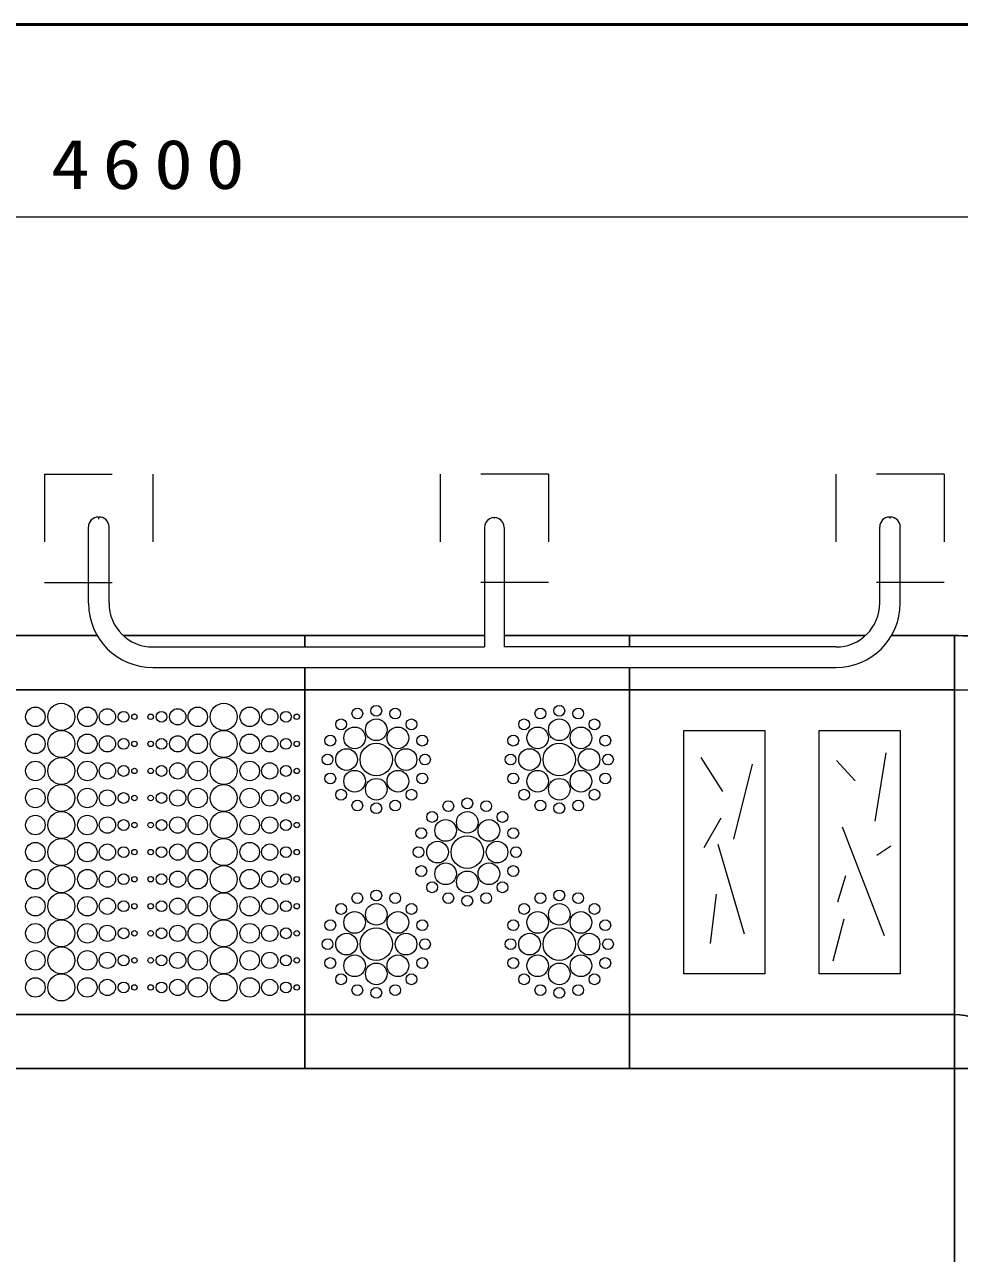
# Model space of a CAD drawing. Units: millimetres on the paper, scale 1:50. Extents: x -365 to 0, y -12 to 257.
# Drawn here: x -262.02 to -227.48, y 211.59 to 257 of the extents above; entities that cross this region are included whole.
import ezdxf

# ---------------------------------------------------------------- set-up
doc = ezdxf.new("R2010")
doc.units = ezdxf.units.MM
doc.linetypes.add('USER1', pattern=[4.5, 2.5, -2])
doc.layers.add('LY_1', color=7, linetype='Continuous', lineweight=13)
doc.layers.add('LY_2', color=7, linetype='Continuous', lineweight=13)
doc.styles.add('ＭＳ ゴシック', font='')
doc.styles.get('ＭＳ ゴシック').set_extended_font_data('MS Gothic')

msp = doc.modelspace()

# ---------------------------------------------------------------- linework, layer by layer
at = {"layer": 'LY_1'}
for p, q in [((-303.663, 249.895), (-211.663, 249.895)), ((-259.663, 235.621), (-259.663, 238.441)), ((-259.303, 238.801), (-259.263, 238.801)), ((-259.263, 238.738), (-259.303, 238.738)), ((-258.903, 235.621), (-258.903, 238.441)), ((-245.023, 238.421), (-245.023, 234.001)), ((-244.643, 238.758), (-244.683, 238.758)), ((-244.303, 238.419), (-244.303, 234.001)), ((-230.423, 235.621), (-230.423, 238.441)), ((-230.023, 238.801), (-230.063, 238.801)), ((-230.023, 238.758), (-230.063, 238.758)), ((-229.663, 235.621), (-229.663, 238.441)), ((-257.283, 234.001), (-245.023, 234.001)), ((-232.043, 234.001), (-244.303, 234.001)), ((-257.283, 233.241), (-232.043, 233.241)), ((-237.663, 221.921), (-237.663, 230.921)), ((-237.663, 230.921), (-234.663, 230.921)), ((-234.663, 230.921), (-234.663, 221.921)), ((-232.663, 230.921), (-229.663, 230.921)), ((-232.663, 221.921), (-232.663, 230.921)), ((-229.663, 230.921), (-229.663, 221.921)), ((-236.22, 228.657), (-237.023, 229.919)), ((-231.335, 229.059), (-232.023, 229.804)), ((-230.59, 227.568), (-230.188, 230.091)), ((-235.808, 226.897), (-235.127, 229.667)), ((-236.908, 226.593), (-236.278, 227.683)), ((-230.246, 223.325), (-231.794, 227.339)), ((-235.418, 223.383), (-236.392, 226.708)), ((-230.532, 226.307), (-230.016, 226.651)), ((-231.966, 224.587), (-231.679, 225.561)), ((-236.679, 223.039), (-236.45, 224.873)), ((-232.138, 222.408), (-231.736, 223.956)), ((-234.663, 221.921), (-237.663, 221.921)), ((-229.663, 221.921), (-232.663, 221.921))]:
    msp.add_line(p, q, dxfattribs=at)
at = {"layer": 'LY_1', "color": 4, "linetype": 'USER1'}
for p, q in [((-261.283, 240.382), (-257.283, 240.382)), ((-261.283, 240.382), (-261.283, 236.382)), ((-257.283, 240.382), (-257.283, 236.382)), ((-242.663, 240.382), (-246.663, 240.382)), ((-246.663, 240.382), (-246.663, 236.382)), ((-242.663, 240.382), (-242.663, 236.382)), ((-232.043, 240.382), (-232.043, 236.382)), ((-228.043, 240.382), (-232.043, 240.382)), ((-228.043, 240.382), (-228.043, 236.382)), ((-261.283, 236.382), (-257.283, 236.382)), ((-242.663, 236.382), (-246.663, 236.382)), ((-228.043, 236.382), (-232.043, 236.382))]:
    msp.add_line(p, q, dxfattribs=at)
at = {"layer": 'LY_1', "lineweight": 25}
for p, q in [((-263.663, 234.421), (-259.338, 234.421)), ((-258.371, 234.421), (-251.663, 234.421)), ((-251.663, 234.421), (-245.023, 234.421)), ((-251.663, 234.001), (-251.663, 234.421)), ((-244.303, 234.421), (-239.663, 234.421)), ((-239.663, 234.421), (-230.955, 234.421)), ((-239.663, 234.001), (-239.663, 234.421)), ((-229.988, 234.421), (-227.663, 234.421)), ((-227.663, 234.421), (-227.663, 232.421)), ((-227.663, 232.421), (-227.663, 234.421)), ((-251.663, 232.421), (-251.663, 233.241)), ((-239.663, 232.421), (-239.663, 233.241)), ((-263.663, 232.421), (-251.663, 232.421)), ((-251.663, 232.421), (-263.663, 232.421)), ((-251.663, 232.421), (-251.663, 220.421)), ((-251.663, 232.421), (-251.663, 220.421)), ((-251.663, 232.421), (-239.663, 232.421)), ((-239.663, 232.421), (-251.663, 232.421)), ((-239.663, 232.421), (-239.663, 220.421)), ((-239.663, 232.421), (-239.663, 220.421)), ((-239.663, 232.421), (-227.663, 232.421)), ((-227.663, 232.421), (-239.663, 232.421)), ((-227.663, 232.421), (-227.663, 220.421)), ((-263.663, 220.421), (-251.663, 220.421)), ((-251.663, 220.421), (-263.663, 220.421)), ((-251.663, 220.421), (-239.663, 220.421)), ((-251.663, 218.421), (-251.663, 220.421)), ((-251.663, 218.421), (-251.663, 220.421)), ((-239.663, 220.421), (-251.663, 220.421)), ((-239.663, 220.421), (-227.663, 220.421)), ((-239.663, 218.421), (-239.663, 220.421)), ((-239.663, 218.421), (-239.663, 220.421)), ((-227.663, 220.421), (-239.663, 220.421)), ((-227.663, 218.421), (-227.663, 220.421)), ((-227.663, 218.421), (-227.663, 220.421)), ((-251.663, 218.421), (-263.663, 218.421)), ((-239.663, 218.421), (-251.663, 218.421)), ((-227.663, 218.421), (-239.663, 218.421)), ((-227.663, 218.421), (-227.663, 206.421)), ((-227.663, 218.421), (-225.663, 218.421)), ((-227.663, 218.421), (-225.663, 218.421))]:
    msp.add_line(p, q, dxfattribs=at)
at = {"layer": 'LY_1'}
for centre, radius in [((-261.623, 231.421), 0.36), ((-260.663, 231.421), 0.5), ((-259.703, 231.421), 0.36), ((-258.963, 231.421), 0.3), ((-258.363, 231.421), 0.2), ((-256.963, 231.421), 0.2), ((-256.363, 231.421), 0.3), ((-255.623, 231.421), 0.36), ((-254.663, 231.421), 0.5), ((-253.703, 231.421), 0.36), ((-252.963, 231.421), 0.3), ((-252.363, 231.421), 0.2), ((-257.963, 231.421), 0.1), ((-257.363, 231.421), 0.1), ((-251.963, 231.421), 0.1), ((-261.623, 230.421), 0.36), ((-260.663, 230.421), 0.5), ((-259.703, 230.421), 0.36), ((-258.963, 230.421), 0.3), ((-256.363, 230.421), 0.3), ((-255.623, 230.421), 0.36), ((-254.663, 230.421), 0.5), ((-253.703, 230.421), 0.36), ((-252.963, 230.421), 0.3), ((-258.363, 230.421), 0.2), ((-257.963, 230.421), 0.1), ((-257.363, 230.421), 0.1), ((-256.963, 230.421), 0.2), ((-252.363, 230.421), 0.2), ((-251.963, 230.421), 0.1), ((-261.623, 229.421), 0.36), ((-260.663, 229.421), 0.5), ((-259.703, 229.421), 0.36), ((-255.623, 229.421), 0.36), ((-254.663, 229.421), 0.5), ((-253.703, 229.421), 0.36), ((-258.963, 229.421), 0.3), ((-258.363, 229.421), 0.2), ((-257.963, 229.421), 0.1), ((-257.363, 229.421), 0.1), ((-256.963, 229.421), 0.2), ((-256.363, 229.421), 0.3), ((-252.963, 229.421), 0.3), ((-252.363, 229.421), 0.2), ((-251.963, 229.421), 0.1), ((-260.663, 228.421), 0.5), ((-254.663, 228.421), 0.5), ((-261.623, 228.421), 0.36), ((-259.703, 228.421), 0.36), ((-258.963, 228.421), 0.3), ((-258.363, 228.421), 0.2), ((-257.963, 228.421), 0.1), ((-257.363, 228.421), 0.1), ((-256.963, 228.421), 0.2), ((-256.363, 228.421), 0.3), ((-255.623, 228.421), 0.36), ((-253.703, 228.421), 0.36), ((-252.963, 228.421), 0.3), ((-252.363, 228.421), 0.2), ((-251.963, 228.421), 0.1), ((-261.623, 227.421), 0.36), ((-260.663, 227.421), 0.5), ((-259.703, 227.421), 0.36), ((-258.963, 227.421), 0.3), ((-258.363, 227.421), 0.2), ((-257.963, 227.421), 0.1), ((-257.363, 227.421), 0.1), ((-256.963, 227.421), 0.2), ((-256.363, 227.421), 0.3), ((-255.623, 227.421), 0.36), ((-254.663, 227.421), 0.5), ((-253.703, 227.421), 0.36), ((-252.963, 227.421), 0.3), ((-252.363, 227.421), 0.2), ((-251.963, 227.421), 0.1), ((-261.623, 226.421), 0.36), ((-260.663, 226.421), 0.5), ((-259.703, 226.421), 0.36), ((-258.963, 226.421), 0.3), ((-258.363, 226.421), 0.2), ((-256.963, 226.421), 0.2), ((-256.363, 226.421), 0.3), ((-255.623, 226.421), 0.36), ((-254.663, 226.421), 0.5), ((-253.703, 226.421), 0.36), ((-252.963, 226.421), 0.3), ((-252.363, 226.421), 0.2), ((-257.963, 226.421), 0.1), ((-257.363, 226.421), 0.1), ((-251.963, 226.421), 0.1), ((-261.623, 225.421), 0.36), ((-260.663, 225.421), 0.5), ((-259.703, 225.421), 0.36), ((-258.963, 225.421), 0.3), ((-256.363, 225.421), 0.3), ((-255.623, 225.421), 0.36), ((-254.663, 225.421), 0.5), ((-253.703, 225.421), 0.36), ((-252.963, 225.421), 0.3), ((-258.363, 225.421), 0.2), ((-257.963, 225.421), 0.1), ((-257.363, 225.421), 0.1), ((-256.963, 225.421), 0.2), ((-252.363, 225.421), 0.2), ((-251.963, 225.421), 0.1), ((-261.623, 224.421), 0.36), ((-260.663, 224.421), 0.5), ((-259.703, 224.421), 0.36), ((-255.623, 224.421), 0.36), ((-254.663, 224.421), 0.5), ((-253.703, 224.421), 0.36), ((-258.963, 224.421), 0.3), ((-258.363, 224.421), 0.2), ((-257.963, 224.421), 0.1), ((-257.363, 224.421), 0.1), ((-256.963, 224.421), 0.2), ((-256.363, 224.421), 0.3), ((-252.963, 224.421), 0.3), ((-252.363, 224.421), 0.2), ((-251.963, 224.421), 0.1), ((-260.663, 223.421), 0.5), ((-254.663, 223.421), 0.5), ((-261.623, 223.421), 0.36), ((-259.703, 223.421), 0.36), ((-258.963, 223.421), 0.3), ((-258.363, 223.421), 0.2), ((-257.963, 223.421), 0.1), ((-257.363, 223.421), 0.1), ((-256.963, 223.421), 0.2), ((-256.363, 223.421), 0.3), ((-255.623, 223.421), 0.36), ((-253.703, 223.421), 0.36), ((-252.963, 223.421), 0.3), ((-252.363, 223.421), 0.2), ((-251.963, 223.421), 0.1), ((-261.623, 222.421), 0.36), ((-260.663, 222.421), 0.5), ((-259.703, 222.421), 0.36), ((-258.963, 222.421), 0.3), ((-258.363, 222.421), 0.2), ((-257.963, 222.421), 0.1), ((-257.363, 222.421), 0.1), ((-256.963, 222.421), 0.2), ((-256.363, 222.421), 0.3), ((-255.623, 222.421), 0.36), ((-254.663, 222.421), 0.5), ((-253.703, 222.421), 0.36), ((-252.963, 222.421), 0.3), ((-252.363, 222.421), 0.2), ((-251.963, 222.421), 0.1), ((-261.623, 221.421), 0.36), ((-260.663, 221.421), 0.5), ((-259.703, 221.421), 0.36), ((-258.963, 221.421), 0.3), ((-258.363, 221.421), 0.2), ((-256.963, 221.421), 0.2), ((-256.363, 221.421), 0.3), ((-255.623, 221.421), 0.36), ((-254.663, 221.421), 0.5), ((-253.703, 221.421), 0.36), ((-252.963, 221.421), 0.3), ((-252.363, 221.421), 0.2), ((-257.963, 221.421), 0.1), ((-257.363, 221.421), 0.1), ((-251.963, 221.421), 0.1)]:
    msp.add_circle(centre, radius, dxfattribs=at)
at = {"layer": 'LY_1', "color": 211}
for centre, radius in [((-249.726, 231.542), 0.2), ((-249.026, 231.642), 0.2), ((-248.326, 231.542), 0.2), ((-242.963, 231.542), 0.2), ((-242.263, 231.642), 0.2), ((-241.563, 231.542), 0.2), ((-250.326, 231.142), 0.2), ((-249.026, 230.942), 0.4), ((-247.726, 231.142), 0.2), ((-243.563, 231.142), 0.2), ((-242.263, 230.942), 0.4), ((-240.963, 231.142), 0.2), ((-250.726, 230.542), 0.2), ((-249.826, 230.642), 0.4), ((-248.226, 230.642), 0.4), ((-247.326, 230.542), 0.2), ((-243.963, 230.542), 0.2), ((-243.063, 230.642), 0.4), ((-241.463, 230.642), 0.4), ((-240.563, 230.542), 0.2), ((-250.126, 229.842), 0.4), ((-249.026, 229.842), 0.6), ((-247.926, 229.842), 0.4), ((-243.363, 229.842), 0.4), ((-242.263, 229.842), 0.6), ((-241.163, 229.842), 0.4), ((-250.826, 229.842), 0.2), ((-247.226, 229.842), 0.2), ((-244.063, 229.842), 0.2), ((-240.463, 229.842), 0.2), ((-250.726, 229.142), 0.2), ((-249.826, 229.042), 0.4), ((-248.226, 229.042), 0.4), ((-247.326, 229.142), 0.2), ((-243.963, 229.142), 0.2), ((-243.063, 229.042), 0.4), ((-241.463, 229.042), 0.4), ((-240.563, 229.142), 0.2), ((-249.026, 228.742), 0.4), ((-242.263, 228.742), 0.4), ((-250.326, 228.542), 0.2), ((-247.726, 228.542), 0.2), ((-245.663, 228.221), 0.2), ((-243.563, 228.542), 0.2), ((-240.963, 228.542), 0.2), ((-249.726, 228.142), 0.2), ((-249.026, 228.042), 0.2), ((-248.326, 228.142), 0.2), ((-246.363, 228.121), 0.2), ((-244.963, 228.121), 0.2), ((-242.963, 228.142), 0.2), ((-242.263, 228.042), 0.2), ((-241.563, 228.142), 0.2), ((-246.963, 227.721), 0.2), ((-246.463, 227.221), 0.4), ((-245.663, 227.521), 0.4), ((-244.863, 227.221), 0.4), ((-244.363, 227.721), 0.2), ((-247.363, 227.121), 0.2), ((-243.963, 227.121), 0.2), ((-247.463, 226.421), 0.2), ((-246.763, 226.421), 0.4), ((-245.663, 226.421), 0.6), ((-244.563, 226.421), 0.4), ((-243.863, 226.421), 0.2), ((-247.363, 225.721), 0.2), ((-246.463, 225.621), 0.4), ((-245.663, 225.321), 0.4), ((-244.863, 225.621), 0.4), ((-243.963, 225.721), 0.2), ((-246.963, 225.121), 0.2), ((-244.363, 225.121), 0.2), ((-249.726, 224.721), 0.2), ((-249.026, 224.821), 0.2), ((-248.326, 224.721), 0.2), ((-246.363, 224.721), 0.2), ((-245.663, 224.621), 0.2), ((-244.963, 224.721), 0.2), ((-242.963, 224.721), 0.2), ((-242.263, 224.821), 0.2), ((-241.563, 224.721), 0.2), ((-250.326, 224.321), 0.2), ((-249.026, 224.121), 0.4), ((-247.726, 224.321), 0.2), ((-243.563, 224.321), 0.2), ((-242.263, 224.121), 0.4), ((-240.963, 224.321), 0.2), ((-250.726, 223.721), 0.2), ((-249.826, 223.821), 0.4), ((-248.226, 223.821), 0.4), ((-247.326, 223.721), 0.2), ((-243.963, 223.721), 0.2), ((-243.063, 223.821), 0.4), ((-241.463, 223.821), 0.4), ((-240.563, 223.721), 0.2), ((-250.126, 223.021), 0.4), ((-249.026, 223.021), 0.6), ((-247.926, 223.021), 0.4), ((-243.363, 223.021), 0.4), ((-242.263, 223.021), 0.6), ((-241.163, 223.021), 0.4), ((-250.826, 223.021), 0.2), ((-247.226, 223.021), 0.2), ((-244.063, 223.021), 0.2), ((-240.463, 223.021), 0.2), ((-250.726, 222.321), 0.2), ((-249.826, 222.221), 0.4), ((-248.226, 222.221), 0.4), ((-247.326, 222.321), 0.2), ((-243.963, 222.321), 0.2), ((-243.063, 222.221), 0.4), ((-241.463, 222.221), 0.4), ((-240.563, 222.321), 0.2), ((-249.026, 221.921), 0.4), ((-242.263, 221.921), 0.4), ((-250.326, 221.721), 0.2), ((-247.726, 221.721), 0.2), ((-243.563, 221.721), 0.2), ((-240.963, 221.721), 0.2), ((-249.726, 221.321), 0.2), ((-249.026, 221.221), 0.2), ((-248.326, 221.321), 0.2), ((-242.963, 221.321), 0.2), ((-242.263, 221.221), 0.2), ((-241.563, 221.321), 0.2)]:
    msp.add_circle(centre, radius, dxfattribs=at)
at = {"layer": 'LY_1'}
for centre, radius, start, end in [((-259.303, 238.441), 0.36, 90, 180), ((-259.263, 238.441), 0.36, 360, 90), ((-244.663, 238.421), 0.36, 359.6513, 180), ((-230.063, 238.441), 0.36, 90, 180), ((-230.023, 238.441), 0.36, 360, 90), ((-257.283, 235.621), 2.38, 180, 270), ((-257.283, 235.621), 1.62, 180, 270), ((-232.043, 235.621), 2.38, 270, 360), ((-232.043, 235.621), 1.62, 270, 360)]:
    msp.add_arc(centre, radius, start, end, dxfattribs=at)
at = {"layer": 'LY_1', "lineweight": 25}
for radius, start in [(16, 81.2082), (14, 0), (2, 360)]:
    msp.add_arc((-227.663, 218.421), radius, start, 90, dxfattribs=at)
at = {"layer": 'LY_2', "lineweight": 50}
msp.add_line((0, 257), (-365, 257), dxfattribs=at)

# ---------------------------------------------------------------- texts
at = {"layer": 'LY_1', "insert": (-257.235, 250.895), "char_height": 1.833, "attachment_point": 8, "style": 'ＭＳ ゴシック'}
msp.add_mtext('\\T1.33;\\W1.15;4600', dxfattribs=at)

doc.saveas('drawing.dxf')
